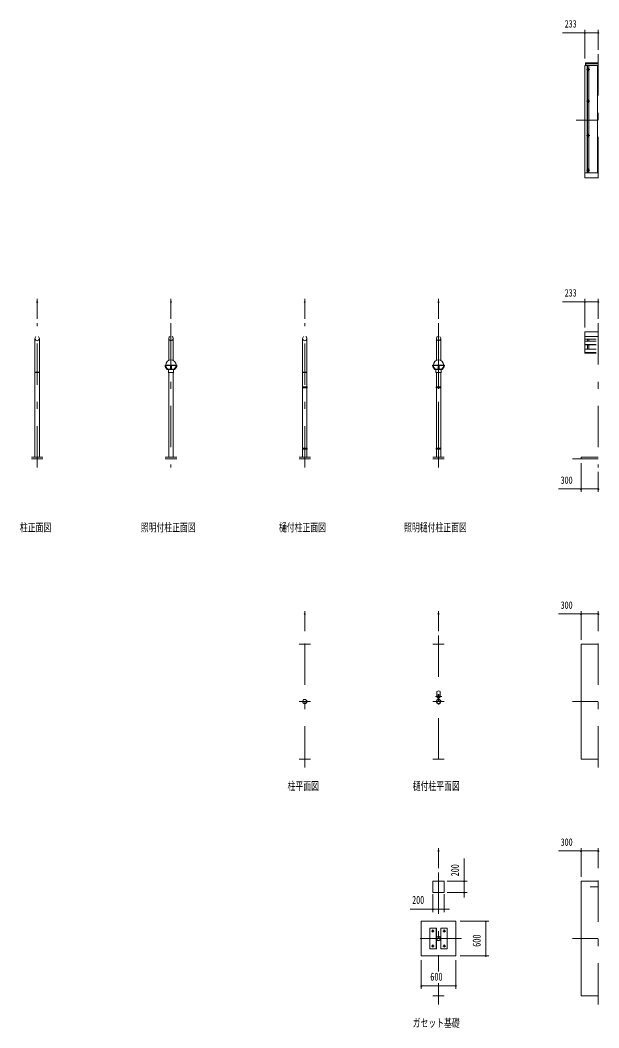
# Model space of a CAD drawing. Units: millimetres, scale not verified. Extents: x -25778 to 25782, y -10500 to 10500.
# Drawn here: x -25778 to -15701, y -8110 to 9430 of the extents above; entities that cross this region are included whole.
import ezdxf
from ezdxf.enums import TextEntityAlignment as Align

# ---------------------------------------------------------------- set-up
doc = ezdxf.new("R2010")
doc.units = ezdxf.units.MM
doc.header["$LTSCALE"] = 60
doc.linetypes.add('USER3', pattern=[24, 12, -5, 2, -5])
for name, color, linetype, lineweight in [('0-0_0', 7, 'Continuous', 18), ('0-2_1-0BOLD', 7, 'Continuous', 18), ('0-3_1-2CENTER', 3, 'USER3', 18), ('0-4_1-4THIN', 4, 'Continuous', 18), ('0-5_1-5DIM', 3, 'Continuous', 18)]:
    doc.layers.add(name, color=color, linetype=linetype, lineweight=lineweight)
doc.styles.add('ＭＳ ゴシック', font='')
doc.styles.get('ＭＳ ゴシック').set_extended_font_data('MS Gothic')

# ---------------------------------------------------------------- blocks, each defined once
blk = doc.blocks.new('ledl')
at = {"layer": '0-0_0'}
for p, q in [((14388.17, 13926.97), (14183.17, 13926.97)), ((14183.17, 13920.97), (14183.17, 13926.97)), ((14276.67, 13920.97), (14183.17, 13920.97)), ((14276.67, 13920.97), (14276.67, 13856.97)), ((14288.67, 13920.97), (14282.67, 13920.97)), ((14282.67, 13920.97), (14282.67, 13856.97)), ((14288.67, 13920.97), (14288.67, 13856.97)), ((14388.17, 13920.97), (14294.67, 13920.97)), ((14294.67, 13920.97), (14294.67, 13856.97)), ((14355.67, 13846.97), (14355.67, 13856.97)), ((14388.17, 13920.97), (14388.17, 13926.97)), ((14215.67, 13846.97), (14355.67, 13846.97)), ((14240.67, 13796.97), (14240.67, 13846.97)), ((14240.67, 13796.97), (14330.67, 13796.97)), ((14330.67, 13796.97), (14330.67, 13846.97))]:
    blk.add_line(p, q, dxfattribs=at)
blk.add_lwpolyline([(14215.67, 13846.97), (14215.67, 13856.97), (14355.67, 13856.97)], dxfattribs=at)
for start, end in [(0, 180), (183.82255, 231.05756), (308.94244, 356.17745)]:
    blk.add_arc((14285.67, 13926.97), 90, start, end, dxfattribs=at)
for centre, major_axis, start_param, end_param in [((14285.67, 13926.97), (102.47, 6.5), 3.13629226, 3.90348569), ((14293.67, 13926.97), (102.47, 6.5), 3.13629226, 3.90348569), ((14277.67, 13926.97), (-102.47, 6.5), 2.37969962, 3.14689305), ((14285.67, 13926.97), (-102.47, 6.5), 2.37969962, 3.14689305)]:
    blk.add_ellipse(centre, major_axis=major_axis, ratio=0.92312, start_param=start_param, end_param=end_param, dxfattribs=at)

msp = doc.modelspace()

# ---------------------------------------------------------------- linework, layer by layer
at = {"layer": '0-2_1-0BOLD'}
for p, q in [((-15927.96, 8687.67), (-15927.96, 8642.82)), ((-15710.96, 8672.68), (-15927.96, 8672.68)), ((-15710.96, 6774.16), (-15943.96, 6774.16)), ((-25519.76, 1824.67), (-25519.76, 3889.24)), ((-25443.46, 3889.24), (-25443.46, 1824.67)), ((-23190.03, 3508.49), (-23190.03, 3889.24)), ((-23113.73, 3889.24), (-23113.73, 3508.49)), ((-20860.29, 3889.24), (-20860.29, 3050.27)), ((-20783.99, 3050.27), (-20783.99, 3889.24)), ((-18530.55, 3889.24), (-18530.55, 3508.49)), ((-18454.25, 3508.49), (-18454.25, 3889.24)), ((-15710.96, 3921.21), (-15943.96, 3921.21)), ((-15943.96, 3880.02), (-15749.11, 3880.02)), ((-15749.11, 3876.47), (-15943.96, 3876.47)), ((-15943.96, 3844.26), (-15749.11, 3844.26)), ((-15749.11, 3785.43), (-15943.96, 3785.43)), ((-15943.96, 3779.53), (-15749.11, 3779.53)), ((-15749.11, 3701.81), (-15943.96, 3701.81)), ((-15943.96, 3644.17), (-15749.11, 3644.17)), ((-25519.76, 3294.67), (-25443.46, 3294.67)), ((-25448.46, 3302.67), (-25514.76, 3302.67)), ((-23190.03, 3294.67), (-23190.03, 1824.67)), ((-23113.73, 1824.67), (-23113.73, 3294.67)), ((-20860.29, 3294.67), (-20783.99, 3294.67)), ((-20788.99, 3302.67), (-20855.29, 3302.67)), ((-18530.55, 3050.27), (-18530.55, 3294.67)), ((-18454.25, 3294.67), (-18454.25, 3050.27)), ((-20860.29, 3030.27), (-20860.29, 1981.16)), ((-20825.99, 3050.27), (-20825.99, 3030.27)), ((-20825.99, 3040.27), (-20818.29, 3040.27)), ((-20818.29, 3030.27), (-20818.29, 3050.27)), ((-20783.99, 1981.16), (-20783.99, 3030.27)), ((-18530.55, 1981.16), (-18530.55, 3030.27)), ((-18496.26, 3050.27), (-18496.26, 3030.27)), ((-18496.26, 3040.27), (-18488.55, 3040.27)), ((-18488.55, 3030.27), (-18488.55, 3050.27)), ((-18454.26, 3030.27), (-18454.26, 1981.16)), ((-20860.29, 1961.16), (-20860.29, 1824.67)), ((-20825.99, 1961.16), (-20825.99, 1981.16)), ((-20825.99, 1971.16), (-20818.29, 1971.16)), ((-20818.29, 1981.16), (-20818.29, 1961.16)), ((-20783.99, 1824.67), (-20783.99, 1961.16)), ((-18530.55, 1824.67), (-18530.55, 1961.16)), ((-18496.26, 1981.16), (-18496.26, 1961.16)), ((-18496.26, 1971.16), (-18488.55, 1971.16)), ((-18488.55, 1961.16), (-18488.55, 1981.16)), ((-18454.25, 1961.16), (-18454.25, 1824.67)), ((-25381.61, 1824.67), (-25581.61, 1824.67)), ((-25581.61, 1794.67), (-25381.61, 1794.67)), ((-23051.87, 1824.67), (-23251.87, 1824.67)), ((-23251.87, 1794.67), (-23051.87, 1794.67)), ((-20922.14, 1824.67), (-20722.14, 1824.67)), ((-20722.14, 1794.67), (-20922.14, 1794.67)), ((-18392.4, 1824.67), (-18592.41, 1824.67)), ((-18592.41, 1794.67), (-18392.4, 1794.67)), ((-15710.96, 1794.67), (-16160.96, 1794.67)), ((-20722.14, -1430.33), (-20922.14, -1430.33)), ((-18592.41, -1430.33), (-18392.4, -1430.33)), ((-18519.91, -2330.81), (-18519.91, -2255.29)), ((-18464.91, -2255.29), (-18464.91, -2330.81)), ((-18497.01, -2369.06), (-18497.01, -2390.84)), ((-18495.41, -2392.3), (-18495.41, -2367.66)), ((-18489.41, -2367.66), (-18489.41, -2392.3)), ((-18487.81, -2390.84), (-18487.81, -2369.06)), ((-20922.14, -3430.33), (-20722.14, -3430.33)), ((-18392.4, -3430.33), (-18592.41, -3430.33)), ((-18392.4, -5555.32), (-18592.41, -5555.32)), ((-18392.4, -5755.33), (-18392.4, -5555.33)), ((-18535.05, -6735.33), (-18535.05, -6375.32)), ((-18449.76, -6375.32), (-18449.76, -6735.33)), ((-18592.41, -7555.33), (-18392.4, -7555.33))]:
    msp.add_line(p, q, dxfattribs=at)
for points in [[(-15903.96, 6774.16), (-15903.96, 8642.82), (-15943.96, 8642.82), (-15943.96, 6687.67), (-15710.96, 6687.67)], [(-15933.96, 8642.82), (-15933.96, 8687.67), (-15710.96, 8687.67)], [(-15749.11, 3635.83), (-15943.96, 3635.83), (-15943.96, 4004.86), (-15710.96, 4004.86)], [(-16010.96, 1794.67), (-16010.96, 1824.67), (-15710.96, 1824.67)], [(-15710.96, -3430.33), (-16010.95, -3430.33), (-16010.95, -1430.33), (-15710.96, -1430.33)], [(-18592.4, -5555.33), (-18592.4, -5755.33), (-18392.4, -5755.33)], [(-15710.96, -5555.33), (-16010.95, -5555.33), (-16010.95, -7555.32), (-15710.96, -7555.32)]]:
    msp.add_lwpolyline(points, dxfattribs=at)
for points in [[(-23101.88, 3294.67), (-23201.88, 3294.67), (-23201.88, 3296.97), (-23101.88, 3296.97)], [(-18542.41, 3294.67), (-18442.41, 3294.67), (-18442.41, 3296.97), (-18542.41, 3296.97)], [(-20861.89, 3050.27), (-20861.89, 3030.27), (-20782.39, 3030.27), (-20782.39, 3050.27)], [(-18532.15, 3030.27), (-18532.15, 3050.27), (-18452.66, 3050.27), (-18452.66, 3030.27)], [(-20861.89, 1981.16), (-20861.89, 1961.16), (-20782.39, 1961.16), (-20782.39, 1981.16)], [(-18532.15, 1961.16), (-18532.15, 1981.16), (-18452.66, 1981.16), (-18452.66, 1961.16)], [(-18792.4, -6255.33), (-18192.4, -6255.33), (-18192.4, -6855.33), (-18792.4, -6855.33)], [(-18530.55, -6735.33), (-18530.55, -6375.32), (-18642.55, -6375.32), (-18642.55, -6735.33)], [(-18342.26, -6375.32), (-18454.25, -6375.32), (-18454.25, -6735.33), (-18342.26, -6735.33)]]:
    msp.add_lwpolyline(points, close=True, dxfattribs=at)
for centre, radius in [((-15885.96, 8570.29), 10), ((-15885.96, 8020.59), 10), ((-15885.96, 7422.81), 10), ((-15885.96, 6819.1), 10), ((-20822.14, -2430.33), 38.15), ((-20822.14, -2430.33), 35.35), ((-18492.41, -2430.33), 38.15), ((-18492.41, -2430.33), 35.35), ((-18492.41, -2340.33), 27.5), ((-18492.41, -2308.98), 2.25), ((-18492.41, -2472.33), 2.25), ((-18592.4, -6425.33), 14.5), ((-18392.4, -6425.33), 14.5), ((-18492.41, -6555.33), 38.15), ((-18492.41, -6555.33), 35.35), ((-18592.4, -6685.33), 14.5), ((-18392.4, -6685.33), 14.5)]:
    msp.add_circle(centre, radius, dxfattribs=at)
for centre, radius, start, end in [((-25481.61, 3889.24), 38.15, 123.05154, 56.94846), ((-23151.88, 3889.24), 38.15, 123.05154, 56.94846), ((-20822.14, 3889.24), 38.15, 123.05154, 56.94846), ((-18492.41, 3889.24), 38.15, 123.05154, 56.94846), ((-25514.76, 3297.67), 5, 90, 180), ((-25448.46, 3297.67), 5, 0, 90), ((-20855.29, 3297.67), 5, 90, 180), ((-20788.99, 3297.67), 5, 0, 90), ((-18492.41, -2290.78), 44.9, 52.23546, 127.76454), ((-18492.41, -2430.33), 39.75, 96.64514, 265.61671), ((-18492.41, -2340.33), 29.1, 95.93016, 260.90512), ((-18492.41, -2357.73), 44.9, 109.58864, 127.76454), ((-18492.41, -2308.98), 3.85, 321.34222, 270), ((-18492.41, -2340.33), 29.1, 279.09488, 90), ((-18492.41, -2430.33), 39.75, 270, 83.35486), ((-18492.41, -2357.73), 44.9, 52.23546, 70.41136), ((-18492.41, -2472.33), 3.85, 90, 37.90752)]:
    msp.add_arc(centre, radius, start, end, dxfattribs=at)
at = {"layer": '0-3_1-2CENTER'}
for p, q in [((-15710.96, 8837.68), (-15710.96, 6537.67)), ((-15885.96, 8540.28), (-15885.96, 8600.28)), ((-15915.96, 8570.29), (-15855.96, 8570.29)), ((-15915.96, 8020.59), (-15855.96, 8020.59)), ((-15885.96, 7990.59), (-15885.96, 8050.59)), ((-15710.96, 7687.67), (-16093.96, 7687.67)), ((-15915.96, 7422.81), (-15855.96, 7422.81)), ((-15885.96, 7392.8), (-15885.96, 7452.81)), ((-15885.96, 6789.1), (-15885.96, 6849.1)), ((-15915.96, 6819.1), (-15855.96, 6819.1)), ((-25481.61, 1644.67), (-25481.61, 4154.87)), ((-23151.87, 4154.87), (-23151.87, 1644.67)), ((-20822.14, 1644.67), (-20822.14, 4154.87)), ((-18492.41, 1644.67), (-18492.41, 4154.87)), ((-18492.4, 4154.67), (-18492.4, 1644.67)), ((-15710.96, 4154.87), (-15710.96, 1644.67)), ((-20822.14, -3580.33), (-20822.14, -1280.33)), ((-18492.41, -1280.33), (-18492.41, -3580.33)), ((-15710.96, -3580.33), (-15710.96, -1280.33)), ((-20722.14, -2430.33), (-20922.14, -2430.33)), ((-18392.4, -2430.33), (-18592.41, -2430.33)), ((-18547.41, -2340.33), (-18437.41, -2340.33)), ((-18481.64, -2380), (-18503.17, -2380)), ((-15710.96, -2430.33), (-16160.95, -2430.33)), ((-18492.41, -5405.33), (-18492.41, -7130.3)), ((-15710.96, -7705.32), (-15710.96, -5405.33)), ((-15852.38, -5655.33), (-15710.96, -5655.33)), ((-18567.4, -6425.33), (-18617.4, -6425.33)), ((-18592.4, -6450.33), (-18592.4, -6400.33)), ((-18367.4, -6425.33), (-18417.4, -6425.33)), ((-18392.4, -6450.33), (-18392.4, -6400.33)), ((-18092.4, -6555.33), (-18892.4, -6555.33)), ((-18592.4, -6660.32), (-18592.4, -6710.33)), ((-18392.4, -6710.33), (-18392.4, -6660.32)), ((-15710.96, -6555.32), (-16160.95, -6555.32)), ((-18617.4, -6685.33), (-18567.4, -6685.33)), ((-18417.4, -6685.33), (-18367.4, -6685.33)), ((-18492.41, -7330.33), (-18492.41, -7705.32))]:
    msp.add_line(p, q, dxfattribs=at)
at = {"layer": '0-4_1-4THIN'}
for p, q in [((-15903.96, 8638.57), (-15898.46, 8638.57)), ((-15898.46, 6774.16), (-15898.46, 8642.82)), ((-15873.46, 8638.57), (-15723.46, 8638.57)), ((-15723.46, 8642.82), (-15723.46, 6774.16)), ((-15723.46, 8642.82), (-15710.96, 8642.82)), ((-15898.47, 3844.26), (-15898.47, 3876.47)), ((-15873.47, 3876.47), (-15873.47, 3844.26)), ((-15898.47, 3701.81), (-15898.47, 3779.53)), ((-15873.47, 3779.53), (-15873.47, 3701.81))]:
    msp.add_line(p, q, dxfattribs=at)
msp.add_lwpolyline([(-15898.46, 8642.82), (-15873.46, 8642.82), (-15873.46, 6774.16)], dxfattribs=at)
at = {"layer": '0-5_1-5DIM'}
for p, q in [((-15710.96, 9212.48), (-16336.46, 9212.48)), ((-15933.96, 9212.48), (-15953.96, 9212.48)), ((-15943.96, 8762.48), (-15943.96, 9262.48)), ((-15700.96, 9212.48), (-15720.96, 9212.48)), ((-15710.96, 9262.48), (-15710.96, 8912.48)), ((-25481.61, 4229.67), (-25481.61, 4579.68)), ((-23151.87, 4579.68), (-23151.87, 4229.67)), ((-20822.14, 4229.67), (-20822.14, 4579.68)), ((-18492.4, 4579.68), (-18492.4, 4229.67)), ((-15943.96, 4579.68), (-15943.96, 4079.68)), ((-15710.96, 4579.68), (-15710.96, 4229.67)), ((-25471.61, 4529.67), (-25491.61, 4529.67)), ((-23141.88, 4529.67), (-23161.88, 4529.67)), ((-20812.14, 4529.67), (-20832.14, 4529.67)), ((-18482.4, 4529.67), (-18502.4, 4529.67)), ((-16336.46, 4529.67), (-15710.96, 4529.67)), ((-15933.96, 4529.67), (-15953.96, 4529.67)), ((-15700.96, 4529.67), (-15720.96, 4529.67)), ((-16010.96, 1219.67), (-16010.96, 1719.67)), ((-15710.96, 1569.67), (-15710.96, 1219.67)), ((-15710.96, 1269.67), (-16403.46, 1269.67)), ((-16000.96, 1269.67), (-16020.96, 1269.67)), ((-15700.96, 1269.67), (-15720.96, 1269.67)), ((-20822.14, -1205.33), (-20822.14, -855.33)), ((-18492.41, -1205.33), (-18492.41, -855.33)), ((-16010.95, -855.33), (-16010.95, -1355.33)), ((-15710.96, -1205.33), (-15710.96, -855.33)), ((-20812.14, -905.33), (-20832.14, -905.33)), ((-18482.41, -905.33), (-18502.41, -905.33)), ((-15710.96, -905.33), (-16403.46, -905.33)), ((-16000.95, -905.33), (-16020.95, -905.33)), ((-15700.96, -905.33), (-15720.96, -905.33)), ((-18482.41, -5030.33), (-18502.41, -5030.33)), ((-18492.41, -5330.33), (-18492.41, -4980.32)), ((-15710.96, -5030.33), (-16403.46, -5030.33)), ((-16000.95, -5030.33), (-16020.95, -5030.33)), ((-16010.95, -4980.33), (-16010.95, -5480.32)), ((-15700.96, -5030.33), (-15720.96, -5030.33)), ((-15710.96, -5330.33), (-15710.96, -4980.33)), ((-18045.39, -5841.49), (-18045.39, -5162.83)), ((-17995.38, -5555.33), (-18342.27, -5555.33)), ((-18035.39, -5555.33), (-18055.39, -5555.33)), ((-18592.4, -6094.62), (-18592.4, -5784.2)), ((-18392.4, -5784.2), (-18392.4, -6094.62)), ((-18342.27, -5755.33), (-17995.38, -5755.33)), ((-18035.39, -5755.33), (-18055.39, -5755.33)), ((-18300.6, -6044.63), (-18984.9, -6044.63)), ((-18582.4, -6044.63), (-18602.4, -6044.63)), ((-18382.4, -6044.63), (-18402.4, -6044.63)), ((-17617.41, -6255.33), (-18117.41, -6255.33)), ((-17657.41, -6255.33), (-17677.41, -6255.33)), ((-17667.41, -6855.33), (-17667.41, -6255.33)), ((-18792.4, -7430.33), (-18792.4, -6930.33)), ((-18192.4, -7430.33), (-18192.4, -6930.33)), ((-18117.41, -6855.33), (-17617.41, -6855.33)), ((-17657.41, -6855.33), (-17677.41, -6855.33)), ((-18782.4, -7380.33), (-18802.4, -7380.33)), ((-18792.4, -7380.33), (-18192.4, -7380.33)), ((-18182.4, -7380.33), (-18202.4, -7380.33))]:
    msp.add_line(p, q, dxfattribs=at)
for centre in [(-15943.96, 9212.48), (-15710.96, 9212.48), (-25481.61, 4529.67), (-23151.88, 4529.67), (-20822.14, 4529.67), (-18492.4, 4529.67), (-15943.96, 4529.67), (-15710.96, 4529.67), (-16010.96, 1269.67), (-15710.96, 1269.67), (-20822.14, -905.33), (-18492.41, -905.33), (-16010.95, -905.33), (-15710.96, -905.33), (-18492.41, -5030.33), (-16010.95, -5030.33), (-15710.96, -5030.33), (-18045.39, -5555.33), (-18045.39, -5755.33), (-18592.4, -6044.63), (-18392.4, -6044.63), (-17667.41, -6255.33), (-17667.41, -6855.33), (-18792.4, -7380.33), (-18192.4, -7380.33)]:
    msp.add_arc(centre, 10, 180, 0, dxfattribs=at)

# ---------------------------------------------------------------- block references
at = {"layer": '0-0_0'}
for p in [(-37437.55, -10500), (-32778.08, -10500)]:
    msp.add_blockref('ledl', p, dxfattribs=at)

# ---------------------------------------------------------------- texts
at = {"layer": '0-5_1-5DIM', "color": 7, "style": 'ＭＳ ゴシック'}
for s, height, width, p in [('233', 130.2, 0.65, (-16294.63, 9262.48)), ('233', 130.2, 0.65, (-16294.63, 4579.67)), ('300', 130.2, 0.75, (-16366.31, 1319.67)), ('柱正面図', 139.3, 0.7, (-25781.61, 488.67)), ('照明付柱正面図', 139.3, 0.7, (-23676.87, 488.67)), ('樋付柱正面図', 139.3, 0.7, (-21272.14, 488.67)), ('照明樋付柱正面図', 139.3, 0.7, (-19092.4, 488.67)), ('300', 130.2, 0.75, (-16366.31, -855.33)), ('柱平面図', 139.3, 0.7, (-21122.14, -4011.33)), ('樋付柱平面図', 139.3, 0.7, (-18942.4, -4011.33)), ('300', 130.2, 0.75, (-16366.31, -4980.33)), ('200', 139.3, 0.7, (-18951.3, -5994.62)), ('600', 139.3, 0.75, (-18636.04, -7330.33)), ('ガセット基礎', 139.3, 0.7, (-18942.41, -8136.32))]:
    msp.add_text(s, height=height, dxfattribs=dict(at, width=width)).set_placement(p, align=Align.BOTTOM_LEFT)
for s, width, p in [('200', 0.7, (-18095.38, -5471.73)), ('600', 0.75, (-17717.4, -6698.96))]:
    msp.add_text(s, height=139.3, rotation=90, dxfattribs=dict(at, width=width)).set_placement(p, align=Align.BOTTOM_LEFT)

doc.saveas('drawing.dxf')
